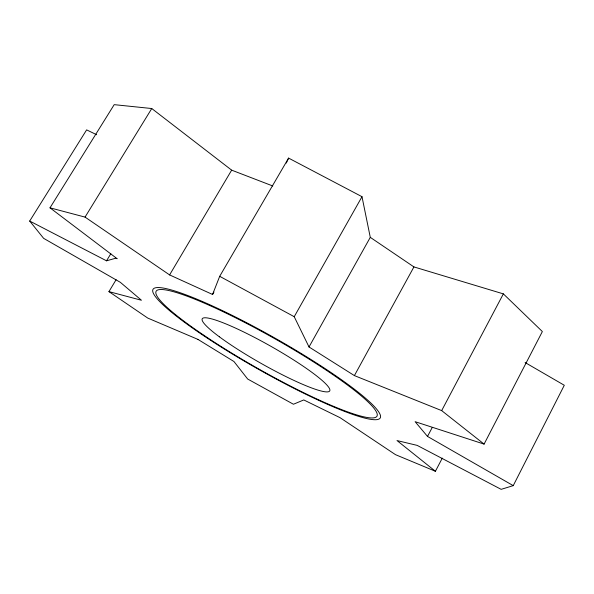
<?xml version="1.0" encoding="UTF-8"?>
<svg xmlns="http://www.w3.org/2000/svg" width="594" height="594" viewBox="0 0 594 594"><rect width="100%" height="100%" fill="white"/><g stroke="black" fill="none" stroke-linecap="round" stroke-linejoin="round"><path stroke-width="0.89" d="M272.78 185.974L231.653 170.151L151.76 108.531L114.197 104.655L50 207.826L85.046 217.1L169.602 274.918L212.563 294.476L219.691 276.321L288.595 158.101L361.998 196.696L370.285 237.355L309.014 346.97L354.395 375.601L441.669 410.61L484.088 444.104L542.359 331.556L503.363 293.882L413.929 266.914L370.285 237.355M286.293 163.053L288.595 158.101M442.3 458.123L435.409 471.272L397.015 440.562L417.159 445.381L501.15 489.345L513.238 485.64L564.3 385.268L525.103 362.533M513.238 485.64L427.509 436.419L432.276 427.413M441.669 410.61L503.363 293.882M354.395 375.601L413.929 266.914M309.014 346.97L294.223 316.699L361.998 196.696M212.563 294.476L213.951 292.085M169.602 274.918L231.653 170.151M198.121 339.471L147.765 318.08L108.947 291.617L116.112 279.707M96.629 134.727L86.635 129.871L29.7 221.042L106.534 260.818L110.826 253.735M85.046 217.1L151.76 108.531M106.534 260.818L115.63 258.242L117.152 258.717M108.947 291.617L141.461 300.26L120.344 282.321L43.629 238.343L29.7 221.042M484.088 444.104L415.109 421.681L427.509 436.419M435.409 471.272L395.515 454.67L340.065 417.686L303.779 399.94L293.443 404.247L247.683 379.039L233.947 361.516L197.958 339.412M219.691 276.321L294.223 316.699M50 207.826L116.862 258.509M203.824 335.246A126.826 17.115 29.5 0 0 376.915 416.26A126.826 17.115 29.5 0 0 218.948 309.734A126.826 17.115 29.5 0 0 203.824 335.246M219.349 336.791A73.233 9.846 29.5 0 0 327.146 391.899A73.233 9.846 29.5 0 0 251.396 335.796A73.233 9.846 29.5 0 0 219.349 336.791M201.737 334.407A130.554 17.627 29.5 0 0 380.175 418.042A130.554 17.627 29.5 0 0 217.931 308.494A130.554 17.627 29.5 0 0 201.737 334.407"/></g></svg>
